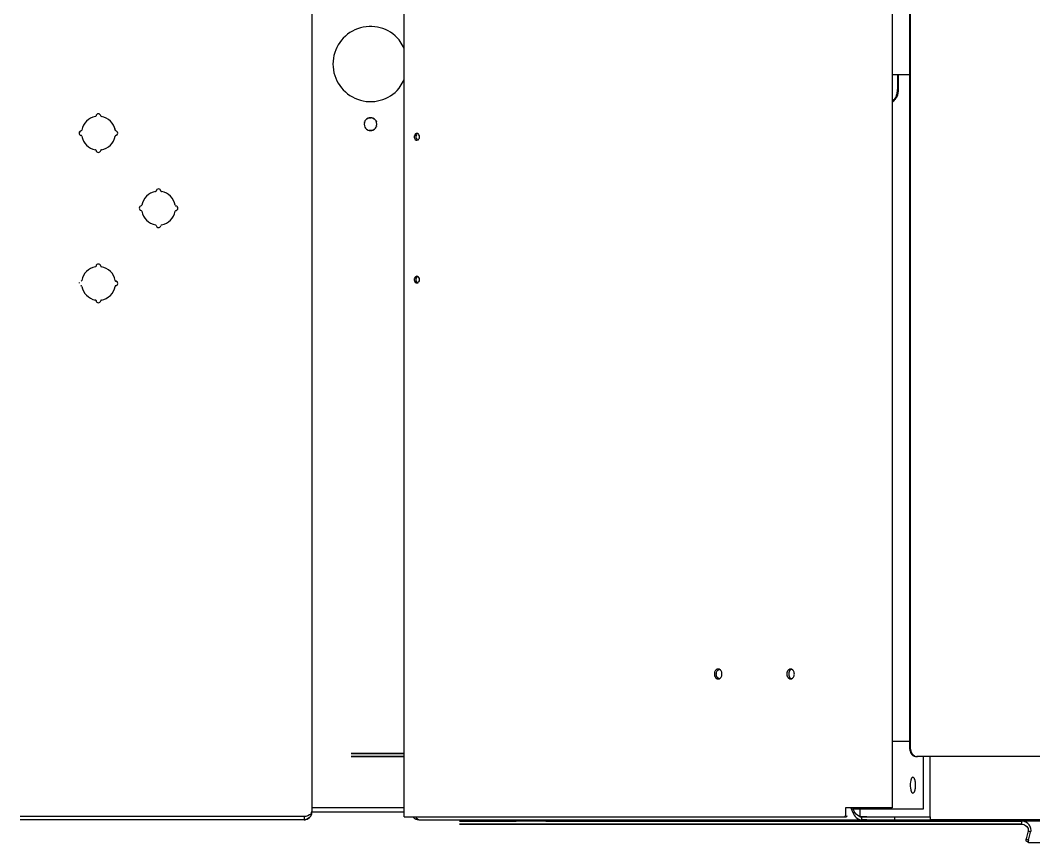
# Model space of a CAD drawing. Header units: millimetres. Extents: x -187347 to 135007, y -6415 to 292048.
# Drawn here: x -68491 to -67817, y 72677 to 73225 of the extents above; entities that cross this region are included whole.
import ezdxf

# ---------------------------------------------------------------- set-up
doc = ezdxf.new("R2010")
doc.units = ezdxf.units.MM
doc.header["$LTSCALE"] = 100
doc.layers.get('0').update_dxf_attribs({"lineweight": 18})
doc.layers.add('Layout Cabinplant', color=30, linetype='Continuous')
doc.layers.add('LAYOUT customer', color=5, linetype='Continuous')

# ---------------------------------------------------------------- blocks, each defined once
blk = doc.blocks.new('CP hopper')
at = {"color": 5, "linetype": 'Continuous'}
blk.add_arc((-27218.74, -666.67), 4.9, 135.00354, 180.00394, dxfattribs=at)
for points in [[(-27222.24, -665.09), (-27222.86, -665.58), (-27223.35, -666.2), (-27223.62, -666.72), (-27223.64, -667.3)], [(-27123.39, -914.16), (-27123.51, -913.49), (-27123.83, -912.9), (-27124.07, -912.62), (-27124.35, -912.38), (-27124.67, -912.15), (-27125.02, -911.97), (-27125.41, -911.83), (-27125.8, -911.72), (-27126.22, -911.66), (-27126.64, -911.64), (-27127.07, -911.66), (-27127.49, -911.72), (-27127.88, -911.83), (-27128.27, -911.97), (-27128.62, -912.15), (-27128.94, -912.38), (-27129.22, -912.62), (-27129.46, -912.9), (-27129.78, -913.49), (-27129.89, -914.16)], [(-27123.39, -914.16), (-27123.93, -914), (-27124.38, -913.66), (-27124.75, -913.4), (-27125.15, -913.19), (-27125.51, -913.06), (-27125.89, -912.96), (-27126.26, -912.91), (-27126.64, -912.89), (-27127.03, -912.91), (-27127.4, -912.96), (-27127.77, -913.05), (-27128.12, -913.17), (-27128.44, -913.32), (-27128.76, -913.5), (-27129.31, -913.85), (-27129.89, -914.16)], [(-27221.64, -949.91), (-27221.59, -950.04), (-27221.53, -950.16), (-27221.48, -950.29), (-27221.41, -950.4), (-27221.32, -950.47), (-27221.21, -950.53), (-27221.1, -950.59), (-27220.99, -950.65)], [(-27221.64, -951.17), (-27221.59, -951.29), (-27221.53, -951.42), (-27221.48, -951.55), (-27221.41, -951.66), (-27221.32, -951.73), (-27221.21, -951.79), (-27221.1, -951.85), (-27220.99, -951.91)], [(-27205.89, -995.58), (-27205.69, -996), (-27205.38, -996.35), (-27205.08, -996.55), (-27204.75, -996.69), (-27204.34, -996.85), (-27203.92, -996.98), (-27203.42, -997.1), (-27202.92, -997.19), (-27202.37, -997.27), (-27201.81, -997.33), (-27201.23, -997.36), (-27200.64, -997.37), (-27200.06, -997.36), (-27199.48, -997.33), (-27198.92, -997.27), (-27198.37, -997.19), (-27197.87, -997.1), (-27197.37, -996.98), (-27196.95, -996.85), (-27196.54, -996.69), (-27196.22, -996.54), (-27195.91, -996.35), (-27195.56, -996.03), (-27195.39, -995.58)], [(-27176.64, -993.49), (-27177.62, -993.58), (-27178.56, -993.85), (-27179, -994.04), (-27179.42, -994.28), (-27179.82, -994.55), (-27180.18, -994.87), (-27180.51, -995.21), (-27180.8, -995.58), (-27181.05, -995.97), (-27181.26, -996.39), (-27181.55, -997.27), (-27181.64, -998.19)], [(-27176.64, -994), (-27177.62, -994.09), (-27178.56, -994.36), (-27179, -994.56), (-27179.42, -994.79), (-27179.82, -995.07), (-27180.18, -995.38), (-27180.51, -995.72), (-27180.81, -996.1), (-27181.09, -996.51), (-27181.33, -996.95), (-27181.6, -997.81), (-27181.64, -998.7)]]:
    blk.add_spline(points, degree=3, dxfattribs=at)
at = {"layer": 'LAYOUT customer', "linetype": 'Continuous'}
for p, q in [((-27223.64, -590.58), (-27223.64, -401.55)), ((-27221.57, -590.58), (-27221.57, -401.55)), ((-27221.57, -590.58), (-27221.57, -401.55)), ((-26868.13, -441.68), (-26868.23, -442.06)), ((-26866.03, -440.83), (-26866.41, -440.72)), ((-26763.17, -464.25), (-26764.65, -464.62)), ((-27223.64, -590.58), (-27223.63, -591.07)), ((-27223.57, -591.48), (-27223.64, -590.58)), ((-27221.57, -590.58), (-27223.64, -590.58)), ((-27223.63, -591.07), (-27223.57, -591.48)), ((-27223.27, -592.52), (-27223.57, -591.48)), ((-27223.57, -591.48), (-27223.27, -592.52)), ((-27222.21, -594.11), (-27223.27, -592.52)), ((-27223.27, -592.52), (-27222.21, -594.11)), ((-27221.52, -591.07), (-27221.57, -590.58)), ((-27221.42, -591.48), (-27221.52, -591.07)), ((-27220.98, -592.82), (-27221.42, -591.48)), ((-27220.48, -594.11), (-27220.98, -592.82)), ((-27222.21, -594.11), (-27221.51, -594.69)), ((-27221.51, -594.69), (-27222.21, -594.11)), ((-27221.51, -594.69), (-27220.62, -595.17)), ((-27220.62, -595.17), (-27221.51, -594.69)), ((-27219.91, -595.41), (-27220.62, -595.17)), ((-27220.62, -595.17), (-27219.91, -595.41)), ((-27220.1, -594.69), (-27220.48, -594.11)), ((-27219.46, -595.19), (-27220.1, -594.69)), ((-27218.92, -595.41), (-27219.91, -595.41)), ((-27219.91, -595.41), (-27218.92, -595.41)), ((-27218.92, -595.41), (-27219.46, -595.19)), ((-27218.26, -595.55), (-27218.92, -595.41)), ((-27218.92, -595.41), (-27218.26, -595.55)), ((-27218.26, -595.55), (-27218.92, -595.41)), ((-27218.64, -656.96), (-27218.64, -595.55)), ((-26415.04, -595.55), (-27218.26, -595.55)), ((-27215.64, -656.96), (-27215.64, -595.55)), ((-27181.64, -625.06), (-27181.64, -621.77)), ((-27181.64, -621.77), (-27181.64, -626.77)), ((-27181.64, -626.77), (-27181.64, -625.06)), ((-27181.64, -626.77), (-27181.64, -656.96)), ((-27181.64, -656.96), (-27181.64, -626.77)), ((-27179.64, -626.77), (-27179.64, -621.77)), ((-27179.64, -621.77), (-27179.64, -625.06)), ((-27179.64, -625.06), (-27179.64, -626.77)), ((-27179.64, -626.77), (-27179.64, -656.96)), ((-27179.64, -656.96), (-27179.64, -626.77)), ((-26764.89, -634.6), (-26764.81, -633.78)), ((-26764.81, -633.78), (-26764.89, -634.6)), ((-26764.61, -633.08), (-26764.81, -633.78)), ((-26763.98, -631.98), (-26764.61, -633.08)), ((-26763.98, -631.98), (-26763.31, -631.31)), ((-26763.31, -631.31), (-26763.98, -631.98)), ((-26762.73, -630.91), (-26763.31, -631.31)), ((-26761.75, -630.53), (-26762.73, -630.91)), ((-26760.64, -630.37), (-26761.75, -630.53)), ((-26759.54, -630.53), (-26760.64, -630.37)), ((-26758.55, -630.92), (-26759.54, -630.53)), ((-26759.54, -630.53), (-26759.14, -630.68)), ((-26757.97, -631.32), (-26758.55, -630.92)), ((-26757.31, -631.98), (-26757.97, -631.32)), ((-26756.68, -633.08), (-26757.31, -631.98)), ((-26757.31, -631.98), (-26757.03, -632.48)), ((-26756.48, -633.78), (-26756.68, -633.08)), ((-26756.68, -633.08), (-26756.48, -633.78)), ((-26756.43, -634.95), (-26756.48, -633.78)), ((-26756.48, -633.78), (-26756.4, -634.6)), ((-26764.82, -635.43), (-26764.89, -634.6)), ((-26764.89, -634.6), (-26764.82, -635.43)), ((-26764.62, -636.12), (-26764.82, -635.43)), ((-26764.82, -635.43), (-26764.62, -636.12)), ((-26764.62, -636.12), (-26763.99, -637.23)), ((-26763.99, -637.23), (-26764.25, -636.77)), ((-26763.99, -637.23), (-26763.32, -637.92)), ((-26763.32, -637.92), (-26762.74, -638.32)), ((-26762.74, -638.32), (-26761.76, -638.71)), ((-26761.76, -638.71), (-26762.21, -638.53)), ((-26761.76, -638.71), (-26760.64, -638.87)), ((-26760.64, -638.87), (-26759.54, -638.71)), ((-26759.54, -638.71), (-26758.55, -638.32)), ((-26758.55, -638.32), (-26759.08, -638.53)), ((-26758.55, -638.32), (-26757.97, -637.92)), ((-26757.97, -637.92), (-26758.55, -638.32)), ((-26757.97, -637.92), (-26757.3, -637.23)), ((-26757.3, -637.23), (-26757.97, -637.92)), ((-26757.3, -637.23), (-26756.67, -636.12)), ((-26756.67, -636.12), (-26757.04, -636.77)), ((-26756.67, -636.12), (-26756.48, -635.46)), ((-26756.48, -635.46), (-26756.43, -634.95)), ((-26756.4, -634.6), (-26756.43, -634.95)), ((-26736.71, -653.77), (-26731.19, -656.96)), ((-26710.1, -656.96), (-26704.58, -653.77)), ((-27221.64, -656.96), (-27221.64, -658.78)), ((-27221.64, -656.96), (-26411.64, -656.96)), ((-27221.64, -658.78), (-27221.64, -949.91)), ((-27223.64, -666.67), (-27223.47, -665.24)), ((-27223.64, -666.67), (-27223.64, -667.3)), ((-27223.64, -666.67), (-27223.64, -667.3)), ((-27223.64, -667.3), (-27223.64, -961.43)), ((-27223.47, -665.24), (-27223.32, -664.8)), ((-27223.32, -664.8), (-27222.85, -663.93)), ((-27222.85, -663.93), (-27222.21, -663.21)), ((-27222.24, -665.09), (-27221.64, -664.96)), ((-27222.21, -663.21), (-27221.64, -662.83)), ((-27221.64, -662.83), (-27222.21, -663.21)), ((-26866.3, -665), (-26866.39, -665.47)), ((-26866.39, -665.47), (-26866.3, -666.26)), ((-26865.88, -664.36), (-26866.3, -665)), ((-26866.3, -666.26), (-26866.09, -665.86)), ((-26866.09, -665.86), (-26865.53, -665.36)), ((-26865.89, -666.58), (-26865.53, -666.85)), ((-26865.52, -664.09), (-26865.88, -664.36)), ((-26865.53, -665.36), (-26864.95, -665.1)), ((-26865.53, -666.85), (-26864.95, -667.11)), ((-26864.93, -663.84), (-26865.52, -664.09)), ((-26864.95, -665.1), (-26864.58, -665.02)), ((-26864.95, -667.11), (-26864.58, -667.19)), ((-26864.56, -663.75), (-26864.93, -663.84)), ((-26864.58, -665.02), (-26864.15, -664.98)), ((-26864.58, -667.19), (-26864.15, -667.23)), ((-26864.13, -663.72), (-26864.56, -663.75)), ((-26864.15, -664.98), (-26863.73, -665.01)), ((-26864.15, -667.23), (-26863.73, -667.19)), ((-26863.71, -663.76), (-26864.13, -663.72)), ((-26863.73, -665.01), (-26863.36, -665.1)), ((-26863.73, -667.19), (-26863.36, -667.11)), ((-26863.34, -663.84), (-26863.71, -663.76)), ((-26863.36, -665.1), (-26862.77, -665.35)), ((-26863.36, -667.11), (-26862.77, -666.86)), ((-26862.76, -664.1), (-26863.34, -663.84)), ((-26862.77, -665.35), (-26862.41, -665.62)), ((-26862.77, -666.86), (-26862.41, -666.59)), ((-26862.2, -664.6), (-26862.76, -664.1)), ((-26862.41, -666.59), (-26861.99, -665.95)), ((-26861.99, -665.01), (-26862.2, -664.6)), ((-26861.89, -665.47), (-26861.99, -665.01)), ((-26861.99, -665.95), (-26861.89, -665.47)), ((-26771.3, -665), (-26771.39, -665.47)), ((-26771.39, -665.47), (-26771.09, -665.86)), ((-26770.88, -664.36), (-26771.3, -665)), ((-26771.09, -665.86), (-26771.3, -666.26)), ((-26771.3, -666.26), (-26771.09, -665.86)), ((-26771.09, -665.86), (-26770.53, -665.36)), ((-26770.89, -666.58), (-26770.53, -666.85)), ((-26770.52, -664.09), (-26770.88, -664.36)), ((-26770.53, -665.36), (-26769.95, -665.1)), ((-26770.53, -666.85), (-26769.95, -667.11)), ((-26769.93, -663.84), (-26770.52, -664.09)), ((-26769.95, -665.1), (-26769.58, -665.02)), ((-26769.95, -667.11), (-26769.58, -667.19)), ((-26769.56, -663.75), (-26769.93, -663.84)), ((-26769.58, -665.02), (-26769.15, -664.98)), ((-26769.58, -667.19), (-26769.15, -667.23)), ((-26769.13, -663.72), (-26769.56, -663.75)), ((-26769.15, -664.98), (-26768.73, -665.01)), ((-26769.15, -667.23), (-26768.73, -667.19)), ((-26768.71, -663.76), (-26769.13, -663.72)), ((-26768.73, -665.01), (-26768.36, -665.1)), ((-26768.73, -667.19), (-26768.36, -667.11)), ((-26768.34, -663.84), (-26768.71, -663.76)), ((-26768.36, -665.1), (-26767.77, -665.35)), ((-26768.36, -667.11), (-26767.77, -666.86)), ((-26767.76, -664.1), (-26768.34, -663.84)), ((-26767.77, -665.35), (-26767.41, -665.62)), ((-26767.77, -666.86), (-26767.41, -666.59)), ((-26767.2, -664.6), (-26767.76, -664.1)), ((-26767.41, -666.59), (-26766.99, -665.95)), ((-26766.99, -665.01), (-26767.2, -664.6)), ((-26766.89, -665.47), (-26766.99, -665.01)), ((-26766.99, -665.95), (-26766.89, -665.47)), ((-27226.64, -693.75), (-27226.64, -749.34)), ((-27226.64, -695.72), (-27226.64, -693.75)), ((-27224.64, -749.34), (-27224.64, -693.75)), ((-27224.64, -693.75), (-27224.64, -695.72)), ((-27226.64, -985.5), (-27226.64, -695.72)), ((-27224.64, -695.72), (-27224.64, -721.44)), ((-27224.64, -721.44), (-27224.64, -728.29)), ((-27223.64, -721.44), (-27224.64, -721.44)), ((-27224.64, -730.44), (-27224.64, -721.44)), ((-27224.64, -728.29), (-27224.64, -730.44)), ((-27224.64, -730.44), (-27224.54, -731.35)), ((-27224.64, -1068), (-27224.64, -730.44)), ((-27224.54, -731.35), (-27224.27, -731.96)), ((-27224.27, -731.96), (-27223.83, -732.43)), ((-27226.64, -749.34), (-27226.64, -753.18)), ((-27226.64, -752.59), (-27226.64, -751.39)), ((-27226.64, -751.39), (-27226.64, -982.94)), ((-27226.64, -792.97), (-27226.64, -752.59)), ((-27226.64, -753.18), (-27226.64, -792.63)), ((-27224.64, -753.18), (-27224.64, -749.34)), ((-27224.64, -751.39), (-27224.64, -752.59)), ((-27224.64, -982.94), (-27224.64, -751.39)), ((-27224.64, -752.59), (-27224.64, -792.97)), ((-27224.64, -792.63), (-27224.64, -753.18)), ((-27226.64, -792.63), (-27226.64, -800.89)), ((-27226.64, -793.57), (-27226.64, -792.97)), ((-27226.64, -798.86), (-27226.64, -793.57)), ((-27224.64, -800.94), (-27224.64, -792.63)), ((-27224.64, -792.97), (-27224.64, -793.58)), ((-27224.64, -793.58), (-27224.64, -798.86)), ((-27226.64, -801.85), (-27226.64, -798.86)), ((-27226.64, -800.89), (-27226.64, -801.58)), ((-27226.64, -801.58), (-27226.64, -985.5)), ((-27226.64, -985.5), (-27226.64, -801.85)), ((-27224.64, -798.86), (-27224.64, -801.85)), ((-27224.64, -801.51), (-27224.64, -800.94)), ((-27224.64, -1068), (-27224.64, -801.51)), ((-27224.64, -801.85), (-27224.64, -1068)), ((-27129.77, -865.32), (-27129.89, -865.98)), ((-27129.89, -865.98), (-27129.77, -866.64)), ((-27129.17, -864.39), (-27129.77, -865.32)), ((-27129.77, -866.64), (-27129.48, -866)), ((-27129.77, -866.64), (-27129.48, -867.22)), ((-27129.48, -866), (-27128.66, -865.26)), ((-27129.48, -867.22), (-27128.66, -867.96)), ((-27128.64, -863.99), (-27129.17, -864.39)), ((-27128.66, -865.26), (-27127.82, -864.88)), ((-27128.66, -867.96), (-27127.82, -868.33)), ((-27127.8, -863.62), (-27128.64, -863.99)), ((-27127.82, -864.88), (-27127.29, -864.76)), ((-27127.82, -868.33), (-27127.29, -868.45)), ((-27127.26, -863.5), (-27127.8, -863.62)), ((-27127.29, -864.76), (-27126.66, -864.71)), ((-27127.29, -868.45), (-27126.66, -868.5)), ((-27126.63, -863.45), (-27127.26, -863.5)), ((-27126.66, -864.71), (-27126.03, -864.76)), ((-27126.66, -868.5), (-27126.03, -868.46)), ((-27126, -863.5), (-27126.63, -863.45)), ((-27126.03, -864.76), (-27125.49, -864.87)), ((-27126.03, -868.46), (-27125.49, -868.34)), ((-27125.47, -863.62), (-27126, -863.5)), ((-27125.49, -864.87), (-27124.65, -865.25)), ((-27125.49, -868.34), (-27124.65, -867.97)), ((-27124.63, -864), (-27125.47, -863.62)), ((-27124.65, -865.25), (-27124.12, -865.65)), ((-27124.65, -867.97), (-27124.12, -867.57)), ((-27123.81, -864.74), (-27124.63, -864)), ((-27124.12, -865.65), (-27123.52, -866.64)), ((-27124.12, -867.57), (-27123.52, -866.64)), ((-27123.52, -865.32), (-27123.81, -864.74)), ((-27123.39, -865.98), (-27123.52, -865.32)), ((-27123.52, -866.64), (-27123.39, -865.98)), ((-27129.77, -914.82), (-27129.89, -914.16)), ((-27129.89, -914.16), (-27129.77, -914.82)), ((-27129.77, -914.82), (-27129.48, -915.4)), ((-27129.48, -915.4), (-27128.66, -916.14)), ((-27128.66, -916.14), (-27127.82, -916.51)), ((-27127.82, -916.51), (-27127.29, -916.64)), ((-27127.29, -916.64), (-27126.66, -916.69)), ((-27126.66, -916.69), (-27126.03, -916.64)), ((-27126.03, -916.64), (-27125.49, -916.52)), ((-27125.49, -916.52), (-27124.65, -916.15)), ((-27124.65, -916.15), (-27124.12, -915.75)), ((-27124.12, -915.75), (-27123.52, -914.82)), ((-27123.39, -914.16), (-27123.52, -914.82)), ((-27123.52, -914.82), (-27123.39, -914.16)), ((-27221.64, -949.91), (-27221.64, -951.17)), ((-27215.64, -950.69), (-27220.99, -950.65)), ((-27215.64, -951.74), (-27215.64, -950.69)), ((-27221.49, -957.15), (-27222.24, -957.88)), ((-27220.62, -956.52), (-27221.49, -957.15)), ((-27220.18, -956.25), (-27220.62, -956.52)), ((-27218.74, -955.64), (-27220.18, -956.25)), ((-27219.85, -957.75), (-27218.74, -956.9)), ((-27215.64, -954.19), (-27218.74, -955.64)), ((-27218.74, -956.9), (-27215.64, -955.45)), ((-27218.74, -955.64), (-27218.74, -956.4)), ((-27218.74, -956.4), (-27218.74, -956.9)), ((-27216.64, -960.13), (-27216.64, -955.92)), ((-27215.64, -956.5), (-27215.64, -951.74)), ((-27215.64, -978.55), (-27215.64, -956.5)), ((-27223.47, -960.02), (-27223.64, -961.43)), ((-27223.64, -961.43), (-27223.64, -964.83)), ((-27222.44, -961.43), (-27223.64, -961.43)), ((-27223.64, -961.43), (-27223.64, -967.38)), ((-27223.64, -964.83), (-27223.64, -961.43)), ((-27223.64, -961.43), (-27223.64, -983.62)), ((-27223.32, -959.58), (-27223.47, -960.02)), ((-27222.85, -958.69), (-27223.32, -959.58)), ((-27222.24, -957.88), (-27222.85, -958.69)), ((-27221.64, -961.43), (-27222.44, -961.43)), ((-27221.64, -961.43), (-27221.39, -960.06)), ((-27216.64, -960.13), (-27221.64, -960.13)), ((-27221.64, -960.13), (-27221.64, -961.43)), ((-27221.64, -962.61), (-27221.64, -961.43)), ((-27221.64, -961.43), (-27221.64, -962.61)), ((-27221.64, -964.83), (-27221.64, -962.61)), ((-27221.64, -962.61), (-27221.64, -964.83)), ((-27221.39, -960.06), (-27220.79, -958.84)), ((-27220.79, -958.84), (-27219.85, -957.75)), ((-27216.64, -1002.42), (-27216.64, -960.13)), ((-27216.39, -963.48), (-27215.64, -963.48)), ((-27216.39, -963.48), (-27216.39, -965.15)), ((-27216.39, -966.26), (-27216.39, -963.48)), ((-27223.64, -967.38), (-27223.64, -980.2)), ((-27221.64, -964.83), (-27221.64, -983.62)), ((-27215.64, -966.26), (-27216.39, -966.26)), ((-27216.39, -966.26), (-27216.39, -967.4)), ((-27216.39, -967.4), (-27216.39, -975.7)), ((-27216.39, -975.7), (-27215.64, -975.7)), ((-27226.64, -982.94), (-27226.64, -985.5)), ((-27224.64, -985.5), (-27224.64, -982.94)), ((-27223.64, -980.2), (-27223.64, -983.62)), ((-27223.64, -983.62), (-27221.64, -983.62)), ((-27223.64, -983.62), (-27223.64, -1007.11)), ((-27221.64, -983.62), (-27221.64, -1007.11)), ((-27221.64, -983.62), (-27221.64, -1007.11)), ((-27215.64, -980.68), (-27215.64, -978.55)), ((-27215.64, -981.77), (-27215.64, -980.68)), ((-26417.64, -981.77), (-27215.64, -981.77)), ((-27171.64, -993.49), (-27171.64, -981.77)), ((-26745.76, -981.77), (-26745.13, -982.9)), ((-26745.13, -982.21), (-26745.38, -981.77)), ((-26727.64, -981.77), (-26727.64, -993.49)), ((-27226.64, -985.5), (-27226.64, -1068)), ((-27226.64, -1068), (-27226.64, -985.5)), ((-27226.64, -1068), (-27226.64, -985.5)), ((-27226.64, -985.5), (-27226.64, -1068)), ((-27224.64, -1068), (-27224.64, -985.5)), ((-26737.64, -985.38), (-26737.64, -986.06)), ((-26727.64, -985.38), (-26737.64, -985.38)), ((-26737.64, -986.06), (-26727.64, -986.06)), ((-27205.7, -995.1), (-27205.89, -995.58)), ((-27205.21, -994.69), (-27205.7, -995.1)), ((-27204.72, -994.44), (-27205.21, -994.69)), ((-27203.87, -994.16), (-27204.72, -994.44)), ((-27202.51, -993.9), (-27203.87, -994.16)), ((-27201.64, -993.81), (-27202.51, -993.9)), ((-27200.62, -993.78), (-27201.64, -993.81)), ((-27199.61, -993.82), (-27200.62, -993.78)), ((-27198.74, -993.9), (-27199.61, -993.82)), ((-27197.39, -994.17), (-27198.74, -993.9)), ((-27196.55, -994.45), (-27197.39, -994.17)), ((-27196.07, -994.7), (-27196.55, -994.45)), ((-27195.59, -995.11), (-27196.07, -994.7)), ((-27195.39, -995.58), (-27195.59, -995.11)), ((-27176.64, -993.49), (-26456.64, -993.49)), ((-27176.64, -994), (-27176.64, -993.49)), ((-27176.64, -994), (-26456.64, -994)), ((-27181.64, -1002.42), (-27216.64, -1002.42)), ((-27181.64, -998.7), (-27181.64, -998.19)), ((-27181.64, -998.19), (-27181.64, -998.7)), ((-27181.64, -1123.21), (-27181.64, -998.7)), ((-27221.64, -1007.11), (-27223.64, -1007.11)), ((-27223.64, -1269.21), (-27223.64, -1007.11)), ((-27221.64, -1007.11), (-27181.64, -1007.11)), ((-27238.96, -1072.76), (-27237.63, -1070.68)), ((-27236.29, -1070.82), (-27237.29, -1072.47)), ((-27230.99, -1072.27), (-27236.29, -1070.82)), ((-27231.43, -1073), (-27230.99, -1072.27)), ((-27230.64, -1072.28), (-27230.99, -1072.27)), ((-27230.29, -1072.28), (-27230.64, -1072.28)), ((-27229.54, -1072.17), (-27230.29, -1072.28)), ((-27228.12, -1071.3), (-27229.54, -1072.17)), ((-27227.5, -1070.59), (-27228.12, -1071.3)), ((-27227.07, -1069.83), (-27227.5, -1070.59)), ((-27227.08, -1073.01), (-27226.05, -1072.03)), ((-27226.9, -1069.39), (-27227.07, -1069.83)), ((-27226.64, -1068), (-27226.9, -1069.39)), ((-27226.64, -1068), (-27225.77, -1068)), ((-27226.05, -1072.03), (-27225.44, -1071.14)), ((-27225.77, -1068), (-27224.64, -1068)), ((-27225.44, -1071.14), (-27224.97, -1070.13)), ((-27224.97, -1070.13), (-27224.82, -1069.63)), ((-27224.82, -1069.63), (-27224.64, -1068)), ((-27224.64, -1297.98), (-27224.64, -1068)), ((-27224.64, -1104.53), (-27224.64, -1068)), ((-27224.64, -1140.31), (-27224.64, -1068)), ((-27238.96, -1291.37), (-27238.96, -1072.76)), ((-27237.29, -1072.47), (-27231.99, -1073.92)), ((-27231.99, -1073.92), (-27231.43, -1073)), ((-27231.99, -1073.92), (-27231.43, -1074.11)), ((-27231.43, -1074.11), (-27230.82, -1074.19)), ((-27230.82, -1074.19), (-27229.54, -1074.08)), ((-27229.54, -1074.08), (-27228.11, -1073.65)), ((-27228.11, -1073.65), (-27227.67, -1073.41)), ((-27227.67, -1073.41), (-27227.08, -1073.01))]:
    blk.add_line(p, q, dxfattribs=at)
for centre, radius, start, end in [((-26866.64, -453.55), 11.25, 100.1776, 169.8224), ((-26868.72, -441.98), 0.5, 280.17512, 351.37248), ((-26864.57, -441.98), 0.504, 180.95954, 260.8141), ((-26866.64, -453.55), 11.25, 10.17836, 79.79564), ((-26766.65, -453.55), 11.25, 100.1776, 169.8224), ((-26768.84, -441.84), 0.665, 287.92926, 352.86568), ((-26766.63, -442.3), 1.59, 8.72486, 166.38516), ((-26766.65, -442.3), 1.6, 8.64465, 115.08085), ((-26764.44, -441.86), 0.655, 197.8503, 250.60183), ((-26764.44, -441.86), 0.655, 197.8503, 250.60183), ((-26766.65, -453.55), 11.25, 10.1776, 79.82242), ((-26878.21, -451.47), 0.5, 279.30336, 349.82826), ((-26866.64, -453.54), 11.25, 168.04763, 169.86936), ((-26855.08, -451.47), 0.499, 190.12416, 260.74423), ((-26778.21, -451.47), 0.5, 279.30336, 349.82826), ((-26755.08, -451.47), 0.499, 190.12416, 260.74423), ((-26877.9, -453.55), 1.6, 98.41354, 180.00585), ((-26877.91, -453.53), 1.59, 180.53095, 256.59192), ((-26878.24, -455.6), 0.525, 7.2159, 93.97895), ((-26878.24, -455.6), 0.525, 7.2159, 93.97895), ((-26866.65, -453.55), 11.25, 190.17835, 259.79565), ((-26866.64, -453.55), 11.25, 280.19622, 349.8224), ((-26855.08, -455.62), 0.5, 99.30334, 169.82825), ((-26855.4, -453.55), 1.6, 359.99849, 81.57859), ((-26855.4, -453.55), 1.6, 278.44302, 359.97991), ((-26855.4, -453.55), 1.6, 278.44302, 359.97991), ((-26777.9, -453.55), 1.6, 98.38592, 180.03347), ((-26777.89, -453.55), 1.6, 180.01122, 261.35879), ((-26778.21, -455.62), 0.5, 10.17504, 81.37257), ((-26778.21, -455.62), 0.5, 10.17504, 81.37257), ((-26766.65, -453.55), 11.25, 190.17836, 259.79564), ((-26766.65, -453.55), 11.25, 280.19622, 349.8224), ((-26755.08, -455.62), 0.5, 99.30334, 169.82825), ((-26755.39, -453.55), 1.6, 359.97783, 81.59925), ((-26755.39, -453.55), 1.6, 278.40956, 0.01336), ((-26868.72, -465.11), 0.501, 8.67791, 80.35572), ((-26866.65, -464.8), 1.6, 188.64652, 340.1099), ((-26866.64, -464.8), 1.6, 238.84287, 340.10872), ((-26864.61, -465.18), 0.559, 94.78207, 197.16646), ((-26864.61, -465.18), 0.559, 94.78207, 197.16646), ((-26768.85, -465.24), 0.655, 17.90609, 71.12753), ((-26768.85, -465.24), 0.655, 17.90609, 71.12753), ((-26766.66, -464.8), 1.59, 188.72978, 346.25314), ((-26764.45, -465.25), 0.666, 107.50462, 172.99983), ((-26766.64, -464.8), 1.6, 216.33473, 317.60166), ((-26816.65, -493.55), 11.25, 100.1776, 169.8224), ((-26818.84, -481.84), 0.665, 287.92926, 352.86568), ((-26816.63, -482.3), 1.59, 8.72486, 166.38516), ((-26814.44, -481.86), 0.655, 197.90079, 250.96834), ((-26814.44, -481.86), 0.655, 197.90079, 250.96834), ((-26816.65, -493.55), 11.25, 10.1776, 79.80378), ((-26827.9, -493.55), 1.6, 98.38592, 180.03347), ((-26828.21, -491.47), 0.499, 279.25576, 349.87586), ((-26828.21, -491.47), 0.499, 279.25576, 349.87586), ((-26805.08, -491.47), 0.5, 190.17175, 260.69664), ((-26805.08, -491.47), 0.5, 190.17175, 260.69664), ((-26805.4, -493.55), 1.6, 359.99849, 81.57859), ((-26805.4, -493.55), 1.6, 359.99849, 81.57859), ((-26827.91, -493.53), 1.59, 180.54585, 256.57702), ((-26828.36, -495.75), 0.674, 18.25715, 82.93762), ((-26816.65, -493.55), 11.25, 190.17836, 259.79564), ((-26816.65, -493.55), 11.25, 280.19622, 349.8224), ((-26805.08, -495.62), 0.5, 99.30334, 169.82825), ((-26805.4, -493.55), 1.6, 278.44302, 359.97991), ((-26818.72, -505.11), 0.501, 8.67791, 80.35571), ((-26816.66, -504.8), 1.59, 188.72978, 346.25314), ((-26814.45, -505.25), 0.666, 107.50462, 172.99983), ((-26814.45, -505.25), 0.666, 107.50462, 172.99983), ((-26816.65, -504.8), 1.6, 227.58007, 317.61159), ((-26720.65, -634.62), 25, 89.99989, 229.99982), ((-26720.65, -634.62), 25, 309.99996, 90.00008)]:
    blk.add_arc(centre, radius, start, end, dxfattribs=at)
for points in [[(-26745.13, -982.21), (-26743.56, -983.56), (-26741.75, -984.55), (-26739.74, -985.17), (-26737.64, -985.38)], [(-26745.13, -982.9), (-26743.56, -984.24), (-26741.75, -985.23), (-26739.74, -985.85), (-26737.64, -986.06)], [(-27237.29, -1072.47), (-27237.82, -1072.35), (-27238.36, -1072.31), (-27238.5, -1072.32), (-27238.63, -1072.33)], [(-27236.29, -1070.82), (-27236.82, -1070.7), (-27237.36, -1070.67), (-27237.5, -1070.67), (-27237.63, -1070.68)]]:
    blk.add_spline(points, degree=3, dxfattribs=at)
blk = doc.blocks.new('CP_Whole bird batching')
at = {"layer": 'LAYOUT customer', "color": 0}
blk.add_blockref('CP hopper', (14917.23, -675.81), dxfattribs=at)

msp = doc.modelspace()

# ---------------------------------------------------------------- block references
at = {"layer": 'Layout Cabinplant', "rotation": 90}
msp.add_blockref('CP_Whole bird batching', (-69568.46, 84998.95, 0), dxfattribs=at)

doc.saveas('drawing.dxf')
